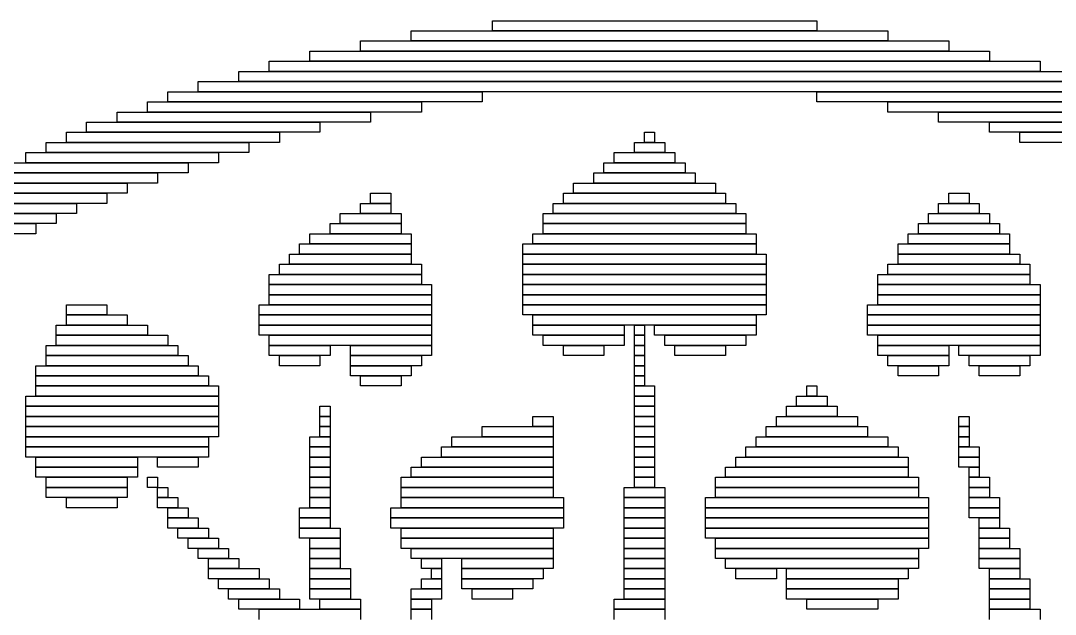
# Model space of a CAD drawing. Extents: x 28 to 995, y 169 to 891.
# Drawn here: x 786.5 to 888.5, y 832.5 to 891 of the extents above; entities that cross this region are included whole.
import ezdxf

# ---------------------------------------------------------------- set-up
doc = ezdxf.new("R2010")
doc.units = 0

msp = doc.modelspace()

# ---------------------------------------------------------------- linework, layer by layer
for p, q in [((833, 891), (865, 891)), ((833, 890), (833, 891)), ((865, 891), (865, 890)), ((825, 890), (872, 890)), ((825, 889), (825, 890)), ((865, 890), (833, 890)), ((872, 890), (872, 889)), ((820, 889), (878, 889)), ((820, 888), (820, 889)), ((872, 889), (825, 889)), ((878, 889), (878, 888)), ((815, 888), (882, 888)), ((815, 887), (815, 888)), ((878, 888), (820, 888)), ((882, 888), (882, 887)), ((811, 887), (887, 887)), ((811, 886), (811, 887)), ((882, 887), (815, 887)), ((887, 887), (887, 886)), ((808, 886), (890, 886)), ((808, 885), (808, 886)), ((887, 886), (811, 886)), ((804, 885), (894, 885)), ((804, 884), (804, 885)), ((890, 885), (808, 885)), ((801, 884), (832, 884)), ((801, 883), (801, 884)), ((894, 884), (804, 884)), ((832, 884), (832, 883)), ((865, 884), (896, 884)), ((865, 883), (865, 884)), ((799, 883), (826, 883)), ((799, 882), (799, 883)), ((832, 883), (801, 883)), ((826, 883), (826, 882)), ((896, 883), (865, 883)), ((872, 883), (899, 883)), ((872, 882), (872, 883)), ((796, 882), (821, 882)), ((796, 881), (796, 882)), ((826, 882), (799, 882)), ((821, 882), (821, 881)), ((899, 882), (872, 882)), ((877, 882), (902, 882)), ((877, 881), (877, 882)), ((793, 881), (816, 881)), ((793, 880), (793, 881)), ((821, 881), (796, 881)), ((816, 881), (816, 880)), ((902, 881), (877, 881)), ((882, 881), (904, 881)), ((882, 880), (882, 881)), ((791, 880), (812, 880)), ((791, 879), (791, 880)), ((816, 880), (793, 880)), ((812, 880), (812, 879)), ((848, 880), (849, 880)), ((848, 879), (848, 880)), ((849, 880), (849, 879)), ((904, 880), (882, 880)), ((885, 880), (907, 880)), ((885, 879), (885, 880)), ((789, 879), (809, 879)), ((789, 878), (789, 879)), ((812, 879), (791, 879)), ((809, 879), (809, 878)), ((847, 879), (850, 879)), ((847, 878), (847, 879)), ((849, 879), (848, 879)), ((850, 879), (850, 878)), ((907, 879), (885, 879)), ((787, 878), (806, 878)), ((787, 877), (787, 878)), ((809, 878), (789, 878)), ((806, 878), (806, 877)), ((845, 878), (851, 878)), ((845, 877), (845, 878)), ((850, 878), (847, 878)), ((851, 878), (851, 877)), ((785, 877), (803, 877)), ((806, 877), (787, 877)), ((803, 877), (803, 876)), ((844, 877), (852, 877)), ((844, 876), (844, 877)), ((851, 877), (845, 877)), ((852, 877), (852, 876)), ((783, 876), (800, 876)), ((803, 876), (785, 876)), ((800, 876), (800, 875)), ((843, 876), (853, 876)), ((843, 875), (843, 876)), ((852, 876), (844, 876)), ((853, 876), (853, 875)), ((781, 875), (797, 875)), ((800, 875), (783, 875)), ((797, 875), (797, 874)), ((841, 875), (855, 875)), ((841, 874), (841, 875)), ((853, 875), (843, 875)), ((855, 875), (855, 874)), ((779, 874), (795, 874)), ((797, 874), (781, 874)), ((795, 874), (795, 873)), ((821, 874), (823, 874)), ((821, 873), (821, 874)), ((823, 874), (823, 873)), ((840, 874), (856, 874)), ((840, 873), (840, 874)), ((855, 874), (841, 874)), ((856, 874), (856, 873)), ((878, 874), (880, 874)), ((878, 873), (878, 874)), ((880, 874), (880, 873)), ((777, 873), (792, 873)), ((795, 873), (779, 873)), ((792, 873), (792, 872)), ((820, 873), (823, 873)), ((820, 872), (820, 873)), ((823, 873), (821, 873)), ((823, 873), (823, 872)), ((839, 873), (857, 873)), ((839, 872), (839, 873)), ((856, 873), (840, 873)), ((857, 873), (857, 872)), ((877, 873), (881, 873)), ((877, 872), (877, 873)), ((880, 873), (878, 873)), ((881, 873), (881, 872)), ((775, 872), (790, 872)), ((792, 872), (777, 872)), ((790, 872), (790, 871)), ((818, 872), (824, 872)), ((818, 871), (818, 872)), ((823, 872), (820, 872)), ((824, 872), (824, 871)), ((838, 872), (858, 872)), ((838, 871), (838, 872)), ((857, 872), (839, 872)), ((858, 872), (858, 871)), ((876, 872), (882, 872)), ((876, 871), (876, 872)), ((881, 872), (877, 872)), ((882, 872), (882, 871)), ((774, 871), (788, 871)), ((790, 871), (775, 871)), ((788, 871), (788, 870)), ((817, 871), (824, 871)), ((817, 870), (817, 871)), ((824, 871), (818, 871)), ((824, 871), (824, 870)), ((858, 871), (838, 871)), ((838, 871), (858, 871)), ((838, 870), (838, 871)), ((858, 871), (858, 870)), ((875, 871), (883, 871)), ((875, 870), (875, 871)), ((882, 871), (876, 871)), ((883, 871), (883, 870)), ((788, 870), (774, 870)), ((815, 870), (825, 870)), ((815, 869), (815, 870)), ((824, 870), (817, 870)), ((825, 870), (825, 869)), ((837, 870), (859, 870)), ((837, 869), (837, 870)), ((858, 870), (838, 870)), ((859, 870), (859, 869)), ((874, 870), (884, 870)), ((874, 869), (874, 870)), ((883, 870), (875, 870)), ((884, 870), (884, 869)), ((814, 869), (825, 869)), ((814, 868), (814, 869)), ((825, 869), (815, 869)), ((825, 869), (825, 868)), ((836, 869), (859, 869)), ((836, 868), (836, 869)), ((859, 869), (837, 869)), ((859, 869), (859, 868)), ((873, 869), (884, 869)), ((873, 868), (873, 869)), ((884, 869), (874, 869)), ((884, 869), (884, 868)), ((812, 867), (826, 867)), ((812, 866), (812, 867)), ((813, 868), (825, 868)), ((813, 867), (813, 868)), ((825, 867), (813, 867)), ((825, 868), (814, 868)), ((825, 868), (825, 867)), ((826, 867), (826, 866)), ((859, 868), (836, 868)), ((836, 868), (860, 868)), ((836, 867), (836, 868)), ((860, 867), (836, 867)), ((836, 867), (860, 867)), ((836, 866), (836, 867)), ((860, 868), (860, 867)), ((860, 867), (860, 866)), ((872, 867), (886, 867)), ((872, 866), (872, 867)), ((884, 868), (873, 868)), ((873, 868), (885, 868)), ((873, 867), (873, 868)), ((885, 867), (873, 867)), ((885, 868), (885, 867)), ((886, 867), (886, 866)), ((811, 866), (826, 866)), ((811, 865), (811, 866)), ((826, 866), (812, 866)), ((826, 866), (826, 865)), ((860, 866), (836, 866)), ((836, 866), (860, 866)), ((836, 865), (836, 866)), ((860, 866), (860, 865)), ((871, 866), (886, 866)), ((871, 865), (871, 866)), ((886, 866), (872, 866)), ((886, 866), (886, 865)), ((826, 865), (811, 865)), ((811, 865), (827, 865)), ((811, 864), (811, 865)), ((827, 865), (827, 864)), ((860, 865), (836, 865)), ((836, 865), (860, 865)), ((836, 864), (836, 865)), ((860, 865), (860, 864)), ((886, 865), (871, 865)), ((871, 865), (887, 865)), ((871, 864), (871, 865)), ((887, 865), (887, 864)), ((827, 864), (811, 864)), ((811, 864), (827, 864)), ((811, 863), (811, 864)), ((827, 864), (827, 863)), ((860, 864), (836, 864)), ((836, 864), (860, 864)), ((836, 863), (836, 864)), ((860, 864), (860, 863)), ((887, 864), (871, 864)), ((871, 864), (887, 864)), ((871, 863), (871, 864)), ((887, 864), (887, 863)), ((791, 863), (795, 863)), ((791, 862), (791, 863)), ((795, 863), (795, 862)), ((810, 863), (827, 863)), ((810, 862), (810, 863)), ((827, 863), (811, 863)), ((827, 863), (827, 862)), ((860, 863), (836, 863)), ((836, 863), (860, 863)), ((836, 862), (836, 863)), ((860, 863), (860, 862)), ((870, 863), (887, 863)), ((870, 862), (870, 863)), ((887, 863), (871, 863)), ((887, 863), (887, 862)), ((795, 862), (791, 862)), ((791, 862), (797, 862)), ((791, 861), (791, 862)), ((797, 862), (797, 861)), ((827, 862), (810, 862)), ((810, 862), (827, 862)), ((810, 861), (810, 862)), ((827, 862), (827, 861)), ((860, 862), (836, 862)), ((837, 862), (859, 862)), ((837, 861), (837, 862)), ((859, 862), (859, 861)), ((887, 862), (870, 862)), ((870, 862), (887, 862)), ((870, 861), (870, 862)), ((887, 862), (887, 861)), ((790, 861), (799, 861)), ((790, 860), (790, 861)), ((797, 861), (791, 861)), ((799, 861), (799, 860)), ((827, 861), (810, 861)), ((810, 861), (827, 861)), ((810, 860), (810, 861)), ((827, 861), (827, 860)), ((859, 861), (837, 861)), ((837, 861), (846, 861)), ((837, 860), (837, 861)), ((846, 861), (846, 860)), ((847, 861), (848, 861)), ((847, 860), (847, 861)), ((848, 861), (848, 860)), ((849, 861), (859, 861)), ((849, 860), (849, 861)), ((859, 861), (859, 860)), ((887, 861), (870, 861)), ((870, 861), (887, 861)), ((870, 860), (870, 861)), ((887, 861), (887, 860)), ((799, 860), (790, 860)), ((790, 860), (801, 860)), ((790, 859), (790, 860)), ((801, 860), (801, 859)), ((827, 860), (810, 860)), ((811, 860), (827, 860)), ((811, 859), (811, 860)), ((827, 860), (827, 859)), ((846, 860), (837, 860)), ((838, 860), (846, 860)), ((838, 859), (838, 860)), ((846, 860), (846, 859)), ((848, 860), (847, 860)), ((847, 860), (848, 860)), ((847, 859), (847, 860)), ((848, 860), (848, 859)), ((859, 860), (849, 860)), ((850, 860), (858, 860)), ((850, 859), (850, 860)), ((858, 860), (858, 859)), ((887, 860), (870, 860)), ((871, 860), (887, 860)), ((871, 859), (871, 860)), ((887, 860), (887, 859)), ((789, 859), (802, 859)), ((789, 858), (789, 859)), ((801, 859), (790, 859)), ((802, 859), (802, 858)), ((827, 859), (811, 859)), ((811, 859), (817, 859)), ((811, 858), (811, 859)), ((817, 859), (817, 858)), ((819, 859), (827, 859)), ((819, 858), (819, 859)), ((827, 859), (827, 858)), ((846, 859), (838, 859)), ((840, 859), (844, 859)), ((840, 858), (840, 859)), ((844, 859), (844, 858)), ((848, 859), (847, 859)), ((847, 859), (848, 859)), ((847, 858), (847, 859)), ((848, 859), (848, 858)), ((858, 859), (850, 859)), ((851, 859), (856, 859)), ((851, 858), (851, 859)), ((856, 859), (856, 858)), ((887, 859), (871, 859)), ((871, 859), (878, 859)), ((871, 858), (871, 859)), ((878, 859), (878, 858)), ((879, 859), (887, 859)), ((879, 858), (879, 859)), ((887, 859), (887, 858)), ((802, 858), (789, 858)), ((789, 858), (803, 858)), ((789, 857), (789, 858)), ((803, 858), (803, 857)), ((817, 858), (811, 858)), ((812, 858), (816, 858)), ((812, 857), (812, 858)), ((816, 858), (816, 857)), ((827, 858), (819, 858)), ((819, 858), (826, 858)), ((819, 857), (819, 858)), ((826, 858), (826, 857)), ((844, 858), (840, 858)), ((848, 858), (847, 858)), ((847, 858), (848, 858)), ((847, 857), (847, 858)), ((848, 858), (848, 857)), ((856, 858), (851, 858)), ((878, 858), (871, 858)), ((872, 858), (878, 858)), ((872, 857), (872, 858)), ((878, 858), (878, 857)), ((887, 858), (879, 858)), ((880, 858), (886, 858)), ((880, 857), (880, 858)), ((886, 858), (886, 857)), ((788, 857), (804, 857)), ((788, 856), (788, 857)), ((803, 857), (789, 857)), ((804, 857), (804, 856)), ((816, 857), (812, 857)), ((826, 857), (819, 857)), ((819, 857), (825, 857)), ((819, 856), (819, 857)), ((825, 857), (825, 856)), ((848, 857), (847, 857)), ((847, 857), (848, 857)), ((847, 856), (847, 857)), ((848, 857), (848, 856)), ((878, 857), (872, 857)), ((873, 857), (877, 857)), ((873, 856), (873, 857)), ((877, 857), (877, 856)), ((886, 857), (880, 857)), ((881, 857), (885, 857)), ((881, 856), (881, 857)), ((885, 857), (885, 856)), ((804, 856), (788, 856)), ((788, 856), (805, 856)), ((788, 855), (788, 856)), ((805, 856), (805, 855)), ((825, 856), (819, 856)), ((820, 856), (824, 856)), ((820, 855), (820, 856)), ((824, 856), (824, 855)), ((848, 856), (847, 856)), ((847, 856), (848, 856)), ((847, 855), (847, 856)), ((848, 856), (848, 855)), ((877, 856), (873, 856)), ((885, 856), (881, 856)), ((805, 855), (788, 855)), ((788, 855), (806, 855)), ((788, 854), (788, 855)), ((806, 855), (806, 854)), ((824, 855), (820, 855)), ((848, 855), (847, 855)), ((847, 855), (849, 855)), ((847, 854), (847, 855)), ((849, 855), (849, 854)), ((864, 855), (865, 855)), ((864, 854), (864, 855)), ((865, 855), (865, 854)), ((787, 854), (806, 854)), ((787, 853), (787, 854)), ((806, 854), (788, 854)), ((806, 854), (806, 853)), ((849, 854), (847, 854)), ((847, 854), (849, 854)), ((847, 853), (847, 854)), ((849, 854), (849, 853)), ((863, 854), (866, 854)), ((863, 853), (863, 854)), ((865, 854), (864, 854)), ((866, 854), (866, 853)), ((806, 853), (787, 853)), ((787, 853), (806, 853)), ((787, 852), (787, 853)), ((806, 853), (806, 852)), ((816, 853), (817, 853)), ((816, 852), (816, 853)), ((817, 853), (817, 852)), ((849, 853), (847, 853)), ((847, 853), (849, 853)), ((847, 852), (847, 853)), ((849, 853), (849, 852)), ((862, 853), (867, 853)), ((862, 852), (862, 853)), ((866, 853), (863, 853)), ((867, 853), (867, 852)), ((806, 852), (787, 852)), ((787, 852), (806, 852)), ((787, 851), (787, 852)), ((806, 852), (806, 851)), ((817, 852), (816, 852)), ((816, 852), (817, 852)), ((816, 851), (816, 852)), ((817, 852), (817, 851)), ((837, 852), (839, 852)), ((837, 851), (837, 852)), ((839, 852), (839, 851)), ((849, 852), (847, 852)), ((847, 852), (849, 852)), ((847, 851), (847, 852)), ((849, 852), (849, 851)), ((861, 852), (869, 852)), ((861, 851), (861, 852)), ((867, 852), (862, 852)), ((869, 852), (869, 851)), ((879, 852), (880, 852)), ((879, 851), (879, 852)), ((880, 852), (880, 851)), ((806, 851), (787, 851)), ((787, 851), (806, 851)), ((787, 850), (787, 851)), ((806, 851), (806, 850)), ((817, 851), (816, 851)), ((816, 851), (817, 851)), ((816, 850), (816, 851)), ((817, 851), (817, 850)), ((832, 851), (839, 851)), ((832, 850), (832, 851)), ((839, 851), (837, 851)), ((839, 851), (839, 850)), ((849, 851), (847, 851)), ((847, 851), (849, 851)), ((847, 850), (847, 851)), ((849, 851), (849, 850)), ((860, 851), (870, 851)), ((860, 850), (860, 851)), ((869, 851), (861, 851)), ((870, 851), (870, 850)), ((880, 851), (879, 851)), ((879, 851), (880, 851)), ((879, 850), (879, 851)), ((880, 851), (880, 850)), ((806, 850), (787, 850)), ((787, 850), (805, 850)), ((787, 849), (787, 850)), ((805, 850), (805, 849)), ((815, 850), (817, 850)), ((815, 849), (815, 850)), ((817, 850), (816, 850)), ((817, 850), (817, 849)), ((829, 850), (839, 850)), ((829, 849), (829, 850)), ((839, 850), (832, 850)), ((839, 850), (839, 849)), ((849, 850), (847, 850)), ((847, 850), (849, 850)), ((847, 849), (847, 850)), ((849, 850), (849, 849)), ((859, 850), (872, 850)), ((859, 849), (859, 850)), ((870, 850), (860, 850)), ((872, 850), (872, 849)), ((880, 850), (879, 850)), ((879, 850), (880, 850)), ((879, 849), (879, 850)), ((880, 850), (880, 849)), ((805, 849), (787, 849)), ((787, 849), (805, 849)), ((787, 848), (787, 849)), ((805, 849), (805, 848)), ((817, 849), (815, 849)), ((815, 849), (817, 849)), ((815, 848), (815, 849)), ((817, 849), (817, 848)), ((828, 849), (839, 849)), ((828, 848), (828, 849)), ((839, 849), (829, 849)), ((839, 849), (839, 848)), ((849, 849), (847, 849)), ((847, 849), (849, 849)), ((847, 848), (847, 849)), ((849, 849), (849, 848)), ((858, 849), (873, 849)), ((858, 848), (858, 849)), ((872, 849), (859, 849)), ((873, 849), (873, 848)), ((880, 849), (879, 849)), ((879, 849), (881, 849)), ((879, 848), (879, 849)), ((881, 849), (881, 848)), ((805, 848), (787, 848)), ((788, 848), (798, 848)), ((788, 847), (788, 848)), ((798, 848), (798, 847)), ((800, 848), (804, 848)), ((800, 847), (800, 848)), ((804, 848), (804, 847)), ((817, 848), (815, 848)), ((815, 848), (817, 848)), ((815, 847), (815, 848)), ((817, 848), (817, 847)), ((826, 848), (839, 848)), ((826, 847), (826, 848)), ((839, 848), (828, 848)), ((839, 848), (839, 847)), ((849, 848), (847, 848)), ((847, 848), (849, 848)), ((847, 847), (847, 848)), ((849, 848), (849, 847)), ((857, 848), (874, 848)), ((857, 847), (857, 848)), ((873, 848), (858, 848)), ((874, 848), (874, 847)), ((881, 848), (879, 848)), ((879, 848), (881, 848)), ((879, 847), (879, 848)), ((881, 848), (881, 847)), ((798, 847), (788, 847)), ((788, 847), (798, 847)), ((788, 846), (788, 847)), ((798, 847), (798, 846)), ((804, 847), (800, 847)), ((817, 847), (815, 847)), ((815, 847), (817, 847)), ((815, 846), (815, 847)), ((817, 847), (817, 846)), ((825, 847), (839, 847)), ((825, 846), (825, 847)), ((839, 847), (826, 847)), ((839, 847), (839, 846)), ((849, 847), (847, 847)), ((847, 847), (849, 847)), ((847, 846), (847, 847)), ((849, 847), (849, 846)), ((856, 847), (874, 847)), ((856, 846), (856, 847)), ((874, 847), (857, 847)), ((874, 847), (874, 846)), ((881, 847), (879, 847)), ((880, 847), (881, 847)), ((880, 846), (880, 847)), ((881, 847), (881, 846)), ((798, 846), (788, 846)), ((789, 846), (797, 846)), ((789, 845), (789, 846)), ((797, 846), (797, 845)), ((799, 846), (800, 846)), ((799, 845), (799, 846)), ((800, 846), (800, 845)), ((817, 846), (815, 846)), ((815, 846), (817, 846)), ((815, 845), (815, 846)), ((817, 846), (817, 845)), ((824, 846), (839, 846)), ((824, 845), (824, 846)), ((839, 846), (825, 846)), ((839, 846), (839, 845)), ((849, 846), (847, 846)), ((847, 846), (849, 846)), ((847, 845), (847, 846)), ((849, 846), (849, 845)), ((855, 846), (875, 846)), ((855, 845), (855, 846)), ((874, 846), (856, 846)), ((875, 846), (875, 845)), ((881, 846), (880, 846)), ((880, 846), (882, 846)), ((880, 845), (880, 846)), ((882, 846), (882, 845)), ((797, 845), (789, 845)), ((789, 845), (797, 845)), ((789, 844), (789, 845)), ((797, 845), (797, 844)), ((800, 845), (799, 845)), ((800, 845), (801, 845)), ((800, 844), (800, 845)), ((801, 845), (801, 844)), ((817, 845), (815, 845)), ((815, 845), (817, 845)), ((815, 844), (815, 845)), ((817, 845), (817, 844)), ((839, 845), (824, 845)), ((824, 845), (839, 845)), ((824, 844), (824, 845)), ((839, 845), (839, 844)), ((846, 845), (850, 845)), ((846, 844), (846, 845)), ((849, 845), (847, 845)), ((850, 845), (850, 844)), ((875, 845), (855, 845)), ((855, 845), (875, 845)), ((855, 844), (855, 845)), ((875, 845), (875, 844)), ((882, 845), (880, 845)), ((880, 845), (882, 845)), ((880, 844), (880, 845)), ((882, 845), (882, 844)), ((797, 844), (789, 844)), ((791, 844), (796, 844)), ((791, 843), (791, 844)), ((796, 844), (796, 843)), ((801, 844), (800, 844)), ((800, 844), (802, 844)), ((800, 843), (800, 844)), ((802, 844), (802, 843)), ((817, 844), (815, 844)), ((815, 844), (817, 844)), ((815, 843), (815, 844)), ((817, 844), (817, 843)), ((839, 844), (824, 844)), ((824, 844), (840, 844)), ((824, 843), (824, 844)), ((840, 844), (840, 843)), ((850, 844), (846, 844)), ((846, 844), (850, 844)), ((846, 843), (846, 844)), ((850, 844), (850, 843)), ((854, 844), (876, 844)), ((854, 843), (854, 844)), ((875, 844), (855, 844)), ((876, 844), (876, 843)), ((882, 844), (880, 844)), ((880, 844), (883, 844)), ((880, 843), (880, 844)), ((883, 844), (883, 843)), ((796, 843), (791, 843)), ((802, 843), (800, 843)), ((801, 843), (803, 843)), ((801, 842), (801, 843)), ((803, 843), (803, 842)), ((814, 843), (817, 843)), ((814, 842), (814, 843)), ((817, 843), (815, 843)), ((817, 843), (817, 842)), ((823, 843), (840, 843)), ((823, 842), (823, 843)), ((840, 843), (824, 843)), ((840, 843), (840, 842)), ((850, 843), (846, 843)), ((846, 843), (850, 843)), ((846, 842), (846, 843)), ((850, 843), (850, 842)), ((876, 843), (854, 843)), ((854, 843), (876, 843)), ((854, 842), (854, 843)), ((876, 843), (876, 842)), ((883, 843), (880, 843)), ((880, 843), (883, 843)), ((880, 842), (880, 843)), ((883, 843), (883, 842)), ((803, 842), (801, 842)), ((801, 842), (804, 842)), ((801, 841), (801, 842)), ((804, 842), (804, 841)), ((817, 842), (814, 842)), ((814, 842), (817, 842)), ((814, 841), (814, 842)), ((817, 842), (817, 841)), ((840, 842), (823, 842)), ((823, 842), (840, 842)), ((823, 841), (823, 842)), ((840, 842), (840, 841)), ((850, 842), (846, 842)), ((846, 842), (850, 842)), ((846, 841), (846, 842)), ((850, 842), (850, 841)), ((876, 842), (854, 842)), ((854, 842), (876, 842)), ((854, 841), (854, 842)), ((876, 842), (876, 841)), ((883, 842), (880, 842)), ((881, 842), (883, 842)), ((881, 841), (881, 842)), ((883, 842), (883, 841)), ((804, 841), (801, 841)), ((802, 841), (805, 841)), ((802, 840), (802, 841)), ((805, 841), (805, 840)), ((817, 841), (814, 841)), ((814, 841), (818, 841)), ((814, 840), (814, 841)), ((818, 841), (818, 840)), ((840, 841), (823, 841)), ((824, 841), (839, 841)), ((824, 840), (824, 841)), ((839, 841), (839, 840)), ((850, 841), (846, 841)), ((846, 841), (850, 841)), ((846, 840), (846, 841)), ((850, 841), (850, 840)), ((876, 841), (854, 841)), ((854, 841), (876, 841)), ((854, 840), (854, 841)), ((876, 841), (876, 840)), ((883, 841), (881, 841)), ((881, 841), (884, 841)), ((881, 840), (881, 841)), ((884, 841), (884, 840)), ((805, 840), (802, 840)), ((803, 840), (806, 840)), ((803, 839), (803, 840)), ((806, 840), (806, 839)), ((818, 840), (814, 840)), ((815, 840), (818, 840)), ((815, 839), (815, 840)), ((818, 840), (818, 839)), ((839, 840), (824, 840)), ((824, 840), (839, 840)), ((824, 839), (824, 840)), ((839, 840), (839, 839)), ((850, 840), (846, 840)), ((846, 840), (850, 840)), ((846, 839), (846, 840)), ((850, 840), (850, 839)), ((876, 840), (854, 840)), ((855, 840), (876, 840)), ((855, 839), (855, 840)), ((876, 840), (876, 839)), ((884, 840), (881, 840)), ((881, 840), (884, 840)), ((881, 839), (881, 840)), ((884, 840), (884, 839)), ((806, 839), (803, 839)), ((804, 839), (807, 839)), ((804, 838), (804, 839)), ((807, 839), (807, 838)), ((818, 839), (815, 839)), ((815, 839), (818, 839)), ((815, 838), (815, 839)), ((818, 839), (818, 838)), ((839, 839), (824, 839)), ((825, 839), (839, 839)), ((825, 838), (825, 839)), ((839, 839), (839, 838)), ((850, 839), (846, 839)), ((846, 839), (850, 839)), ((846, 838), (846, 839)), ((850, 839), (850, 838)), ((876, 839), (855, 839)), ((855, 839), (875, 839)), ((855, 838), (855, 839)), ((875, 839), (875, 838)), ((884, 839), (881, 839)), ((881, 839), (885, 839)), ((881, 838), (881, 839)), ((885, 839), (885, 838)), ((807, 838), (804, 838)), ((805, 838), (808, 838)), ((805, 837), (805, 838)), ((808, 838), (808, 837)), ((818, 838), (815, 838)), ((815, 838), (818, 838)), ((815, 837), (815, 838)), ((818, 838), (818, 837)), ((839, 838), (825, 838)), ((826, 838), (828, 838)), ((826, 837), (826, 838)), ((828, 838), (828, 837)), ((830, 838), (839, 838)), ((830, 837), (830, 838)), ((839, 838), (839, 837)), ((850, 838), (846, 838)), ((846, 838), (850, 838)), ((846, 837), (846, 838)), ((850, 838), (850, 837)), ((875, 838), (855, 838)), ((856, 838), (875, 838)), ((856, 837), (856, 838)), ((875, 838), (875, 837)), ((885, 838), (881, 838)), ((881, 838), (885, 838)), ((881, 837), (881, 838)), ((885, 838), (885, 837)), ((808, 837), (805, 837)), ((805, 837), (810, 837)), ((805, 836), (805, 837)), ((810, 837), (810, 836)), ((818, 837), (815, 837)), ((815, 837), (819, 837)), ((815, 836), (815, 837)), ((819, 837), (819, 836)), ((828, 837), (826, 837)), ((827, 837), (828, 837)), ((827, 836), (827, 837)), ((828, 837), (828, 836)), ((839, 837), (830, 837)), ((830, 837), (838, 837)), ((830, 836), (830, 837)), ((838, 837), (838, 836)), ((850, 837), (846, 837)), ((846, 837), (850, 837)), ((846, 836), (846, 837)), ((850, 837), (850, 836)), ((875, 837), (856, 837)), ((857, 837), (861, 837)), ((857, 836), (857, 837)), ((861, 837), (861, 836)), ((862, 837), (874, 837)), ((862, 836), (862, 837)), ((874, 837), (874, 836)), ((885, 837), (881, 837)), ((882, 837), (885, 837)), ((882, 836), (882, 837)), ((885, 837), (885, 836)), ((810, 836), (805, 836)), ((806, 836), (811, 836)), ((806, 835), (806, 836)), ((811, 836), (811, 835)), ((819, 836), (815, 836)), ((815, 836), (819, 836)), ((815, 835), (815, 836)), ((819, 836), (819, 835)), ((826, 836), (828, 836)), ((826, 835), (826, 836)), ((828, 836), (827, 836)), ((828, 836), (828, 835)), ((838, 836), (830, 836)), ((830, 836), (837, 836)), ((830, 835), (830, 836)), ((837, 836), (837, 835)), ((850, 836), (846, 836)), ((846, 836), (850, 836)), ((846, 835), (846, 836)), ((850, 836), (850, 835)), ((861, 836), (857, 836)), ((874, 836), (862, 836)), ((862, 836), (873, 836)), ((862, 835), (862, 836)), ((873, 836), (873, 835)), ((885, 836), (882, 836)), ((882, 836), (886, 836)), ((882, 835), (882, 836)), ((886, 836), (886, 835)), ((811, 835), (806, 835)), ((807, 835), (812, 835)), ((807, 834), (807, 835)), ((812, 835), (812, 834)), ((819, 835), (815, 835)), ((815, 835), (819, 835)), ((815, 834), (815, 835)), ((819, 835), (819, 834)), ((825, 835), (828, 835)), ((825, 834), (825, 835)), ((828, 835), (826, 835)), ((828, 835), (828, 834)), ((837, 835), (830, 835)), ((831, 835), (835, 835)), ((831, 834), (831, 835)), ((835, 835), (835, 834)), ((850, 835), (846, 835)), ((846, 835), (850, 835)), ((846, 834), (846, 835)), ((850, 835), (850, 834)), ((873, 835), (862, 835)), ((862, 835), (873, 835)), ((862, 834), (862, 835)), ((873, 835), (873, 834)), ((886, 835), (882, 835)), ((882, 835), (886, 835)), ((882, 834), (882, 835)), ((886, 835), (886, 834)), ((812, 834), (807, 834)), ((808, 834), (814, 834)), ((808, 833), (808, 834)), ((814, 834), (814, 833)), ((819, 834), (815, 834)), ((816, 834), (820, 834)), ((816, 833), (816, 834)), ((820, 834), (820, 833)), ((828, 834), (825, 834)), ((825, 834), (827, 834)), ((825, 833), (825, 834)), ((827, 834), (827, 833)), ((835, 834), (831, 834)), ((845, 834), (850, 834)), ((845, 833), (845, 834)), ((850, 834), (846, 834)), ((850, 834), (850, 833)), ((873, 834), (862, 834)), ((864, 834), (871, 834)), ((864, 833), (864, 834)), ((871, 834), (871, 833)), ((886, 834), (882, 834)), ((882, 834), (886, 834)), ((882, 833), (882, 834)), ((886, 834), (886, 833)), ((814, 833), (808, 833)), ((810, 833), (820, 833)), ((810, 832), (810, 833)), ((820, 833), (816, 833)), ((820, 833), (820, 832)), ((827, 833), (825, 833)), ((825, 833), (827, 833)), ((825, 832), (825, 833)), ((827, 833), (827, 832)), ((850, 833), (845, 833)), ((845, 833), (850, 833)), ((845, 832), (845, 833)), ((850, 833), (850, 832)), ((871, 833), (864, 833)), ((886, 833), (882, 833)), ((882, 833), (887, 833)), ((882, 832), (882, 833)), ((887, 833), (887, 832))]:
    msp.add_line(p, q)

doc.saveas('drawing.dxf')
